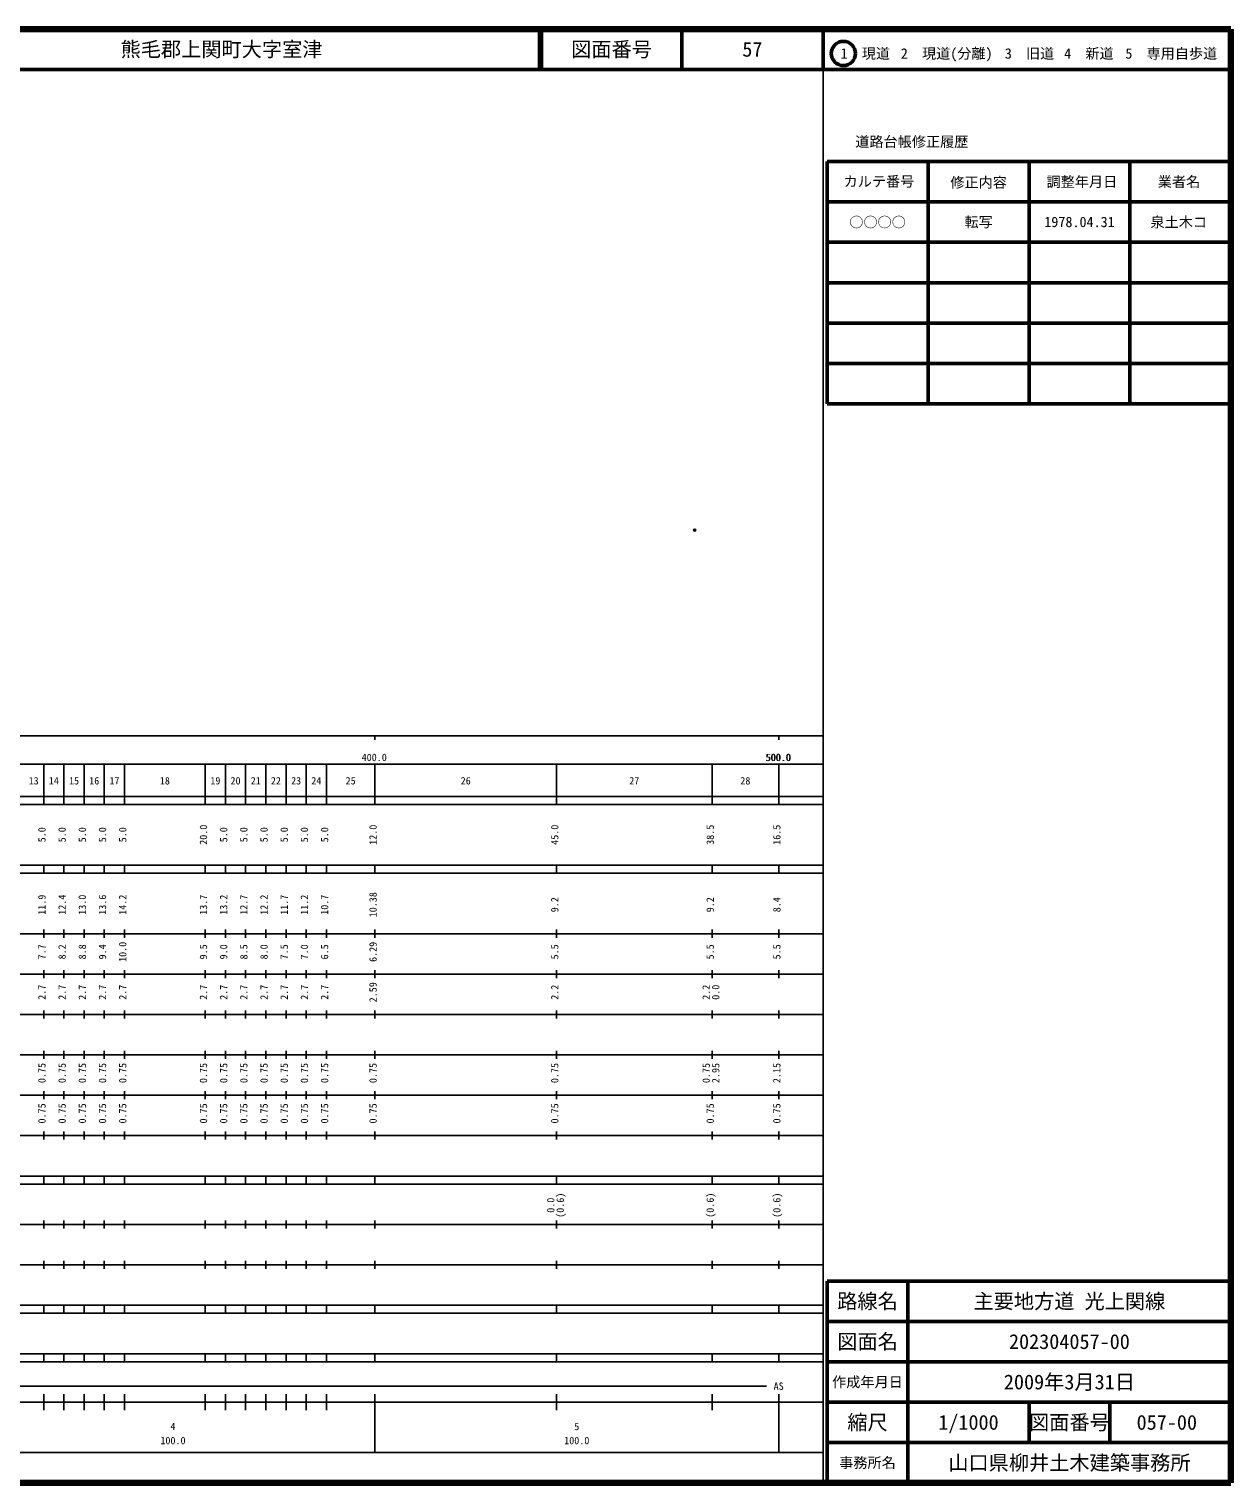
# Model space of a CAD drawing. Units: millimetres on the paper. Extents: x 40 to 680, y 20 to 380.
# Drawn here: x 382.4 to 680, y 20 to 380 of the extents above; entities that cross this region are included whole.
import ezdxf
from ezdxf.enums import TextEntityAlignment as Align

# ---------------------------------------------------------------- set-up
doc = ezdxf.new("R2010")
doc.units = ezdxf.units.MM
doc.header["$PDMODE"] = 32
doc.header["$PDSIZE"] = 0.5
doc.layers.add('M-OTRS', color=6, linetype='Continuous')
doc.layers.add('M-TTL-TXT', color=7, linetype='Continuous')
for name, color, linetype, lineweight in [('M-TTL', 2, 'Continuous', 140), ('M-TTL-BAND', 7, 'Continuous', 25), ('M-TTL-FRAM', 2, 'Continuous', 50), ('M-TTL-LINE', 7, 'Continuous', 50)]:
    doc.layers.add(name, color=color, linetype=linetype, lineweight=lineweight)
doc.styles.add('ＭＳ ゴシック', font='')
doc.styles.get('ＭＳ ゴシック').set_extended_font_data('MS Gothic')

msp = doc.modelspace()

# ---------------------------------------------------------------- linework, layer by layer
at = {"layer": 'M-OTRS'}
msp.add_point((547.199, 255.939), dxfattribs=at)
at = {"layer": 'M-TTL'}
for p, q in [((680, 380), (40, 380)), ((680, 20), (680, 380)), ((40, 20), (680, 20))]:
    msp.add_line(p, q, dxfattribs=at)
at = {"layer": 'M-TTL-BAND'}
for p, q in [((579, 20), (579, 370)), ((40, 205), (579, 205)), ((468, 205), (468, 204)), ((568, 205), (568, 204)), ((68, 198), (579, 198)), ((386, 188), (386, 198)), ((391, 188), (391, 198)), ((396, 188), (396, 198)), ((401, 188), (401, 198)), ((406, 188), (406, 198)), ((426, 188), (426, 198)), ((431, 188), (431, 198)), ((436, 188), (436, 198)), ((441, 188), (441, 198)), ((446, 188), (446, 198)), ((451, 188), (451, 198)), ((456, 188), (456, 198)), ((468, 188), (468, 198)), ((513, 188), (513, 198)), ((551.5, 188), (551.5, 198)), ((568, 188), (568, 198)), ((40, 190), (579, 190)), ((40, 188), (579, 188)), ((40, 173), (579, 173)), ((386, 171), (386, 173)), ((391, 171), (391, 173)), ((396, 171), (396, 173)), ((401, 171), (401, 173)), ((406, 171), (406, 173)), ((426, 171), (426, 173)), ((431, 171), (431, 173)), ((436, 171), (436, 173)), ((441, 171), (441, 173)), ((446, 171), (446, 173)), ((451, 171), (451, 173)), ((456, 171), (456, 173)), ((468, 171), (468, 173)), ((513, 171), (513, 173)), ((551.5, 171), (551.5, 173)), ((568, 171), (568, 173)), ((40, 171), (579, 171)), ((40, 156), (579, 156)), ((386, 155), (386, 157)), ((391, 155), (391, 157)), ((396, 155), (396, 157)), ((401, 155), (401, 157)), ((406, 155), (406, 157)), ((426, 155), (426, 157)), ((431, 155), (431, 157)), ((436, 155), (436, 157)), ((441, 155), (441, 157)), ((446, 155), (446, 157)), ((451, 155), (451, 157)), ((456, 155), (456, 157)), ((468, 155), (468, 157)), ((513, 155), (513, 157)), ((551.5, 155), (551.5, 157)), ((568, 155), (568, 157)), ((46, 146), (579, 146)), ((386, 145), (386, 147)), ((391, 145), (391, 147)), ((396, 145), (396, 147)), ((401, 145), (401, 147)), ((406, 145), (406, 147)), ((426, 145), (426, 147)), ((431, 145), (431, 147)), ((436, 145), (436, 147)), ((441, 145), (441, 147)), ((446, 145), (446, 147)), ((451, 145), (451, 147)), ((456, 145), (456, 147)), ((468, 145), (468, 147)), ((513, 145), (513, 147)), ((551.5, 145), (551.5, 147)), ((568, 145), (568, 147)), ((386, 135), (386, 137)), ((391, 135), (391, 137)), ((396, 135), (396, 137)), ((401, 135), (401, 137)), ((406, 135), (406, 137)), ((426, 135), (426, 137)), ((431, 135), (431, 137)), ((436, 135), (436, 137)), ((441, 135), (441, 137)), ((446, 135), (446, 137)), ((451, 135), (451, 137)), ((456, 135), (456, 137)), ((468, 135), (468, 137)), ((513, 135), (513, 137)), ((551.5, 135), (551.5, 137)), ((568, 135), (568, 137)), ((52, 136), (579, 136)), ((46, 126), (579, 126)), ((386, 125), (386, 127)), ((391, 125), (391, 127)), ((396, 125), (396, 127)), ((401, 125), (401, 127)), ((406, 125), (406, 127)), ((426, 125), (426, 127)), ((431, 125), (431, 127)), ((436, 125), (436, 127)), ((441, 125), (441, 127)), ((446, 125), (446, 127)), ((451, 125), (451, 127)), ((456, 125), (456, 127)), ((468, 125), (468, 127)), ((513, 125), (513, 127)), ((551.5, 125), (551.5, 127)), ((568, 125), (568, 127)), ((52, 116), (579, 116)), ((386, 115), (386, 117)), ((391, 115), (391, 117)), ((396, 115), (396, 117)), ((401, 115), (401, 117)), ((406, 115), (406, 117)), ((426, 115), (426, 117)), ((431, 115), (431, 117)), ((436, 115), (436, 117)), ((441, 115), (441, 117)), ((446, 115), (446, 117)), ((451, 115), (451, 117)), ((456, 115), (456, 117)), ((468, 115), (468, 117)), ((513, 115), (513, 117)), ((551.5, 115), (551.5, 117)), ((568, 115), (568, 117)), ((46, 106), (579, 106)), ((386, 105), (386, 107)), ((391, 105), (391, 107)), ((396, 105), (396, 107)), ((401, 105), (401, 107)), ((406, 105), (406, 107)), ((426, 105), (426, 107)), ((431, 105), (431, 107)), ((436, 105), (436, 107)), ((441, 105), (441, 107)), ((446, 105), (446, 107)), ((451, 105), (451, 107)), ((456, 105), (456, 107)), ((468, 105), (468, 107)), ((513, 105), (513, 107)), ((551.5, 105), (551.5, 107)), ((568, 105), (568, 107)), ((40, 96), (579, 96)), ((40, 94), (579, 94)), ((386, 94), (386, 96)), ((391, 94), (391, 96)), ((396, 94), (396, 96)), ((401, 94), (401, 96)), ((406, 94), (406, 96)), ((426, 94), (426, 96)), ((431, 94), (431, 96)), ((436, 94), (436, 96)), ((441, 94), (441, 96)), ((446, 94), (446, 96)), ((451, 94), (451, 96)), ((456, 94), (456, 96)), ((468, 94), (468, 96)), ((513, 94), (513, 96)), ((551.5, 94), (551.5, 96)), ((568, 94), (568, 96)), ((49, 84), (579, 84)), ((386, 83), (386, 85)), ((391, 83), (391, 85)), ((396, 83), (396, 85)), ((401, 83), (401, 85)), ((406, 83), (406, 85)), ((426, 83), (426, 85)), ((431, 83), (431, 85)), ((436, 83), (436, 85)), ((441, 83), (441, 85)), ((446, 83), (446, 85)), ((451, 83), (451, 85)), ((456, 83), (456, 85)), ((468, 83), (468, 85)), ((513, 83), (513, 85)), ((551.5, 83), (551.5, 85)), ((568, 83), (568, 85)), ((40, 74), (579, 74)), ((386, 73), (386, 75)), ((391, 73), (391, 75)), ((396, 73), (396, 75)), ((401, 73), (401, 75)), ((406, 73), (406, 75)), ((426, 73), (426, 75)), ((431, 73), (431, 75)), ((436, 73), (436, 75)), ((441, 73), (441, 75)), ((446, 73), (446, 75)), ((451, 73), (451, 75)), ((456, 73), (456, 75)), ((468, 73), (468, 75)), ((513, 73), (513, 75)), ((551.5, 73), (551.5, 75)), ((568, 73), (568, 75)), ((40, 64), (579, 64)), ((40, 62), (579, 62)), ((386, 62), (386, 64)), ((391, 62), (391, 64)), ((396, 62), (396, 64)), ((401, 62), (401, 64)), ((406, 62), (406, 64)), ((426, 62), (426, 64)), ((431, 62), (431, 64)), ((436, 62), (436, 64)), ((441, 62), (441, 64)), ((446, 62), (446, 64)), ((451, 62), (451, 64)), ((456, 62), (456, 64)), ((468, 62), (468, 64)), ((513, 62), (513, 64)), ((551.5, 62), (551.5, 64)), ((568, 62), (568, 64)), ((40, 52), (579, 52)), ((386, 50), (386, 52)), ((391, 50), (391, 52)), ((396, 50), (396, 52)), ((401, 50), (401, 52)), ((406, 50), (406, 52)), ((426, 50), (426, 52)), ((431, 50), (431, 52)), ((436, 50), (436, 52)), ((441, 50), (441, 52)), ((446, 50), (446, 52)), ((451, 50), (451, 52)), ((456, 50), (456, 52)), ((468, 50), (468, 52)), ((513, 50), (513, 52)), ((551.5, 50), (551.5, 52)), ((568, 50), (568, 52)), ((40, 50), (579, 50)), ((71, 44), (565, 44)), ((40, 40), (579, 40)), ((386, 38), (386, 42)), ((391, 38), (391, 42)), ((396, 38), (396, 42)), ((401, 38), (401, 42)), ((406, 38), (406, 42)), ((426, 38), (426, 42)), ((431, 38), (431, 42)), ((436, 38), (436, 42)), ((441, 38), (441, 42)), ((446, 38), (446, 42)), ((451, 38), (451, 42)), ((456, 38), (456, 42)), ((468, 27.5), (468, 42)), ((513, 38), (513, 42)), ((551.5, 38), (551.5, 42)), ((568, 27.5), (568, 42)), ((68, 27.5), (579, 27.5))]:
    msp.add_line(p, q, dxfattribs=at)
at = {"layer": 'M-TTL-FRAM'}
for p, q in [((580, 347.197), (580, 287.197)), ((580, 347.197), (680, 347.197)), ((580, 287.197), (680, 287.197)), ((680, 70), (580, 70)), ((580, 70), (580, 20))]:
    msp.add_line(p, q, dxfattribs=at)
at = {"layer": 'M-TTL-LINE'}
for p, q in [((508.747, 380), (508.747, 370)), ((509.247, 380), (509.247, 370)), ((543.997, 380), (543.997, 370)), ((579, 380), (579, 370)), ((40, 370), (680, 370)), ((605, 347.197), (605, 287.197)), ((630, 347.197), (630, 287.197)), ((655, 347.197), (655, 287.197)), ((580, 337.197), (680, 337.197)), ((580, 327.197), (680, 327.197)), ((580, 317.197), (680, 317.197)), ((580, 307.197), (680, 307.197)), ((580, 297.197), (680, 297.197)), ((600, 70), (600, 20)), ((680, 60), (580, 60)), ((680, 50), (580, 50)), ((680, 40), (580, 40)), ((630, 40), (630, 30)), ((650, 40), (650, 30)), ((680, 30), (580, 30))]:
    msp.add_line(p, q, dxfattribs=at)
msp.add_circle((584.031, 373.958), 3, dxfattribs=at)

# ---------------------------------------------------------------- texts
at = {"layer": 'M-TTL-BAND', "style": 'ＭＳ ゴシック'}
for s, p in [('400.0', (467.844, 198.195)), ('500.0', (567.844, 198.195)), ('500.0', (568, 198.195)), ('13', (383.5, 192.405)), ('14', (388.5, 192.405)), ('15', (393.5, 192.405)), ('16', (398.5, 192.405)), ('17', (403.5, 192.405)), ('18', (416, 192.405)), ('19', (428.5, 192.405)), ('20', (433.5, 192.405)), ('21', (438.5, 192.405)), ('22', (443.5, 192.405)), ('23', (448.5, 192.405)), ('24', (453.5, 192.405)), ('25', (462, 192.405)), ('26', (490.5, 192.405)), ('27', (532.25, 192.405)), ('28', (559.75, 192.405)), ('AS', (568, 42.5)), ('4', (418, 32.523)), ('5', (518, 32.523)), ('100.0', (418, 29.033)), ('100.0', (518, 29.033))]:
    msp.add_text(s, height=1.833, dxfattribs=at).set_placement(p, align=Align.BOTTOM_CENTER)
for s, p in [('5.0', (387, 180.5)), ('5.0', (392, 180.5)), ('5.0', (397, 180.5)), ('5.0', (402, 180.5)), ('5.0', (407, 180.5)), ('20.0', (427, 180.5)), ('5.0', (432, 180.5)), ('5.0', (437, 180.5)), ('5.0', (442, 180.5)), ('5.0', (447, 180.5)), ('5.0', (452, 180.5)), ('5.0', (457, 180.5)), ('12.0', (469, 180.5)), ('45.0', (514, 180.5)), ('38.5', (552.5, 180.5)), ('16.5', (569, 180.5)), ('10.38', (469, 163.174)), ('11.9', (387, 163.174)), ('12.4', (392, 163.174)), ('13.0', (397, 163.174)), ('13.6', (402, 163.174)), ('14.2', (407, 163.174)), ('13.7', (427, 163.174)), ('13.2', (432, 163.174)), ('12.7', (437, 163.174)), ('12.2', (442, 163.174)), ('11.7', (447, 163.174)), ('11.2', (452, 163.174)), ('10.7', (457, 163.174)), ('9.2', (514, 163.174)), ('9.2', (552.5, 163.174)), ('8.4', (569, 163.174)), ('7.7', (387, 151.5)), ('8.2', (392, 151.5)), ('8.8', (397, 151.5)), ('9.4', (402, 151.5)), ('10.0', (407, 151.5)), ('9.5', (427, 151.5)), ('9.0', (432, 151.5)), ('8.5', (437, 151.5)), ('8.0', (442, 151.5)), ('7.5', (447, 151.5)), ('7.0', (452, 151.5)), ('6.5', (457, 151.5)), ('6.29', (469, 151.5)), ('5.5', (514, 151.5)), ('5.5', (552.5, 151.5)), ('5.5', (569, 151.5)), ('2.7', (387, 141.5)), ('2.7', (392, 141.5)), ('2.7', (397, 141.5)), ('2.7', (402, 141.5)), ('2.7', (407, 141.5)), ('2.7', (427, 141.5)), ('2.7', (432, 141.5)), ('2.7', (437, 141.5)), ('2.7', (442, 141.5)), ('2.7', (447, 141.5)), ('2.7', (452, 141.5)), ('2.7', (457, 141.5)), ('2.59', (469, 141.5)), ('2.2', (514, 141.5)), ('2.2', (551.5, 141.5)), ('0.0', (553.87, 141.5)), ('0.75', (387, 121.5)), ('0.75', (392, 121.5)), ('0.75', (397, 121.5)), ('0.75', (402, 121.5)), ('0.75', (407, 121.5)), ('0.75', (427, 121.5)), ('0.75', (432, 121.5)), ('0.75', (437, 121.5)), ('0.75', (442, 121.5)), ('0.75', (447, 121.5)), ('0.75', (452, 121.5)), ('0.75', (457, 121.5)), ('0.75', (469, 121.5)), ('0.75', (514, 121.5)), ('0.75', (551.5, 121.5)), ('2.95', (553.87, 121.5)), ('2.15', (569, 121.5)), ('0.75', (387, 111.5)), ('0.75', (392, 111.5)), ('0.75', (397, 111.5)), ('0.75', (402, 111.5)), ('0.75', (407, 111.5)), ('0.75', (427, 111.5)), ('0.75', (432, 111.5)), ('0.75', (437, 111.5)), ('0.75', (442, 111.5)), ('0.75', (447, 111.5)), ('0.75', (452, 111.5)), ('0.75', (457, 111.5)), ('0.75', (469, 111.5)), ('0.75', (514, 111.5)), ('0.75', (552.5, 111.5)), ('0.75', (569, 111.5)), ('0.0', (513, 88.764)), ('(0.6)', (515.37, 88.764)), ('(0.6)', (552.5, 88.764)), ('(0.6)', (569, 88.764))]:
    msp.add_text(s, height=1.833, rotation=90, dxfattribs=at).set_placement(p, align=Align.BOTTOM_CENTER)
at = {"layer": 'M-TTL-TXT', "style": 'ＭＳ ゴシック'}
msp.add_text('熊毛郡上関町大字室津', height=3.666, dxfattribs=at).set_placement((405.024, 375), align=Align.MIDDLE_LEFT)
for s, height, p in [('図面番号', 3.666, (526.622, 375)), ('57', 3.666, (561.497, 375)), ('1\u3000現道', 2.566, (589.448, 373.958)), ('2\u3000現道(分離)', 2.566, (609.619, 373.958)), ('3\u3000旧道', 2.566, (630.121, 373.958)), ('4\u3000新道', 2.566, (644.824, 373.958)), ('5\u3000専用自歩道', 2.566, (665.228, 373.958)), ('道路台帳修正履歴', 2.566, (600.968, 352.113)), ('カルテ番号', 2.566, (592.839, 342.277)), ('修正内容', 2.566, (617.509, 342.023)), ('調整年月日', 2.566, (643.089, 342.197)), ('業者名', 2.566, (667.134, 342.197)), ('○○○○', 2.566, (592.5, 332.189)), ('転写', 2.566, (617.5, 332.245)), ('1978.04.31', 2.566, (642.5, 332.245)), ('泉土木コ', 2.566, (667.077, 332.189)), ('路線名', 3.666, (590, 65)), ('路線名', 3.666, (590, 65)), ('主要地方道 光上関線', 3.666, (640, 65)), ('図面名', 3.666, (590, 55)), ('図面名', 3.666, (590, 55)), ('202304057-00', 3.666, (640, 55)), ('2009年3月31日', 3.666, (640, 45)), ('作成年月日', 2.566, (590, 45)), ('作成年月日', 2.566, (590, 45)), ('縮尺', 3.666, (590, 35)), ('縮尺', 3.666, (590, 35)), ('1/1000', 3.666, (615, 35)), ('図面番号', 3.666, (640, 35)), ('図面番号', 3.666, (640, 35)), ('057-00', 3.666, (664.125, 35)), ('事務所名', 2.566, (590, 25)), ('事務所名', 2.566, (590, 25)), ('山口県柳井土木建築事務所', 3.666, (640, 25))]:
    msp.add_text(s, height=height, dxfattribs=at).set_placement(p, align=Align.MIDDLE_CENTER)

doc.saveas('drawing.dxf')
